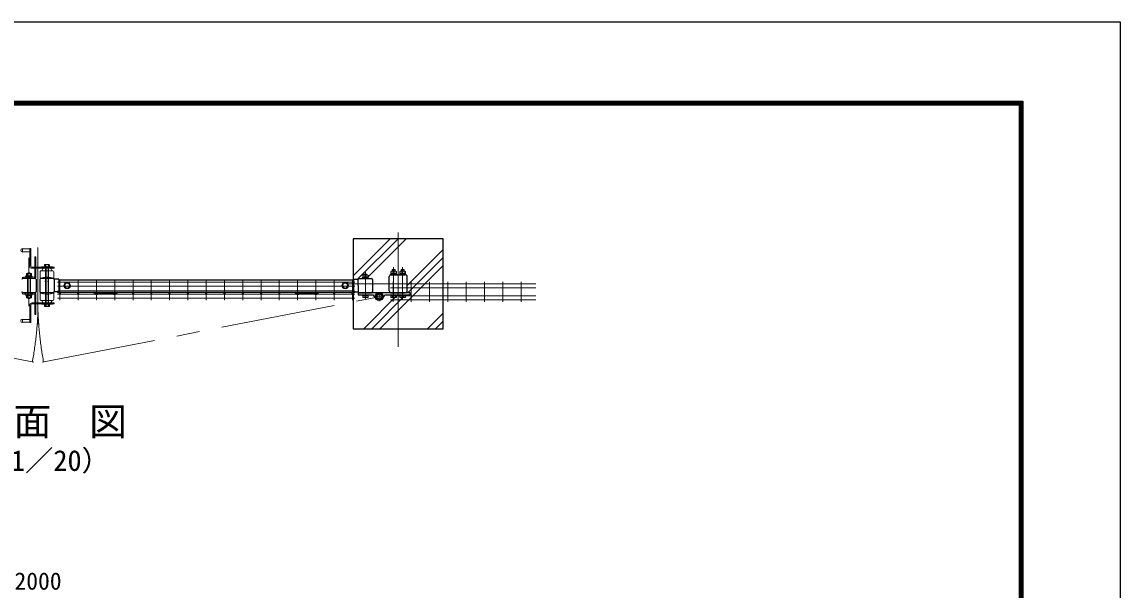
# Model space of a CAD drawing. Units: millimetres, scale not verified. Extents: x -4200 to 4200, y -2970 to 2970.
# Drawn here: x 1151 to 4200, y 1391 to 2970 of the extents above; entities that cross this region are included whole.
import ezdxf
from ezdxf.enums import TextEntityAlignment as Align

# ---------------------------------------------------------------- set-up
doc = ezdxf.new("R2010")
doc.units = ezdxf.units.MM
doc.header["$LTSCALE"] = 10
doc.linetypes.add('USER1', pattern=[50.8, 31.75, -6.35, 6.35, -6.35])
doc.linetypes.add('USER2', pattern=[0.375, 0.25, -0.125])
for name, color, linetype, lineweight in [('0-0_D-STR-TXT', 7, 'Continuous', 13), ('0-1_D-STR1', 1, 'Continuous', 25), ('0-2_D-STR4', 7, 'Continuous', 25), ('0-3_D-DCR-HCH', 7, 'Continuous', 13), ('0-5_D-STR-DIM', 7, 'Continuous', 13), ('0-8_D-STR3', 3, 'Continuous', 13), ('0-9_D-BMK', 2, 'USER1', 13), ('0-A_D-STR2', 7, 'Continuous', 13), ('0-C_LAYER06', 7, 'Continuous', 25), ('0-D_丁番', 3, 'Continuous', 25), ('0-F_D-TTL', 7, 'Continuous', 25)]:
    doc.layers.add(name, color=color, linetype=linetype, lineweight=lineweight)
doc.styles.add('ＭＳ ゴシック', font='')
doc.styles.get('ＭＳ ゴシック').set_extended_font_data('MS Gothic')

msp = doc.modelspace()

# ---------------------------------------------------------------- linework, layer by layer
at = {"layer": '0-1_D-STR1'}
for p, q in [((1187.53, 2257.36), (1153.93, 2257.36)), ((1237.53, 2257.36), (1203.93, 2257.36)), ((2087.93, 2257.36), (2121.53, 2257.36)), ((2170.73, 2222.46), (2170.73, 2262.26)), ((2175.83, 2267.36), (2215.63, 2267.36)), ((2220.73, 2222.46), (2220.73, 2262.26)), ((1190.73, 2254.16), (1190.73, 2220.56)), ((1200.73, 2254.16), (1200.73, 2220.56)), ((1253.73, 2254.81), (1240.67, 2254.81)), ((1240.73, 2254.16), (1240.73, 2220.56)), ((1253.73, 2254.81), (1253.73, 2219.91)), ((2071.73, 2252.86), (1253.73, 2252.86)), ((2071.73, 2254.78), (2071.73, 2219.88)), ((2071.73, 2254.78), (2084.8, 2254.78)), ((2084.73, 2237.36), (2084.73, 2254.16)), ((2084.73, 2237.36), (2084.73, 2220.56)), ((2124.73, 2254.16), (2124.73, 2220.56)), ((2195.73, 2242.12), (2195.98, 2242.36)), ((1187.53, 2217.36), (1153.93, 2217.36)), ((1237.53, 2217.36), (1203.93, 2217.36)), ((1253.73, 2219.91), (1240.67, 2219.91)), ((2071.73, 2221.85), (1253.73, 2221.86)), ((2071.73, 2219.88), (2084.81, 2219.88)), ((2087.93, 2217.36), (2121.53, 2217.36)), ((2175.83, 2217.36), (2215.63, 2217.36))]:
    msp.add_line(p, q, dxfattribs=at)
for centre, radius, start, end in [((1153.93, 2254.16), 3.2, 90, 180), ((1187.53, 2254.16), 3.2, 0, 90), ((1203.93, 2254.16), 3.2, 90, 180), ((1237.53, 2254.16), 3.2, 0, 90), ((2087.93, 2254.16), 3.2, 90, 180), ((2121.53, 2254.16), 3.2, 0, 90), ((2175.83, 2262.26), 5.1, 90.00031, 179.99985), ((2215.63, 2262.26), 5.1, 0, 90.00028), ((1153.93, 2220.56), 3.2, 180, 270), ((1187.53, 2220.56), 3.2, 270, 0), ((1203.93, 2220.56), 3.2, 180, 270), ((1237.53, 2220.56), 3.2, 270, 0), ((2087.93, 2220.56), 3.2, 180, 270), ((2121.53, 2220.56), 3.2, 270, 0), ((2175.83, 2222.46), 5.1, 179.99984, 269.99973), ((2215.63, 2222.46), 5.1, 269.9997, 0.00001)]:
    msp.add_arc(centre, radius, start, end, dxfattribs=at)
at = {"layer": '0-2_D-STR4'}
msp.add_lwpolyline([(2070.73, 2221.85), (2070.73, 2117.36), (2320.73, 2117.36), (2320.73, 2367.36), (2070.73, 2367.36), (2070.73, 2252.86)], dxfattribs=at)
at = {"layer": '0-3_D-DCR-HCH'}
for p, q in [((2070.73, 2264.52), (2173.57, 2367.36)), ((2083.09, 2254.78), (2195.66, 2367.36)), ((2107.76, 2257.36), (2217.76, 2367.36)), ((2220.73, 2237.75), (2320.73, 2337.75)), ((2144.54, 2117.36), (2320.73, 2293.55)), ((2222.44, 2217.36), (2320.73, 2315.65)), ((2100.34, 2117.36), (2194.34, 2211.36)), ((2122.44, 2117.36), (2216.44, 2211.36)), ((2277.12, 2117.36), (2320.73, 2160.97)), ((2299.22, 2117.36), (2320.73, 2138.87))]:
    msp.add_line(p, q, dxfattribs=at)
at = {"layer": '0-8_D-STR3'}
for p, q in [((1152.73, 2340.36), (1152.73, 2330.36)), ((1152.73, 2339.36), (1172.73, 2339.36)), ((1152.73, 2331.36), (1172.73, 2331.36)), ((1172.73, 2340.36), (1172.73, 2291.36)), ((1172.73, 2340.36), (1175.73, 2340.36)), ((1175.73, 2328.36), (1172.73, 2328.36)), ((1175.73, 2340.36), (1175.73, 2291.36)), ((1189.73, 2317.36), (1186.73, 2317.36)), ((1186.73, 2288.36), (1186.73, 2317.36)), ((1189.73, 2288.36), (1189.73, 2317.36)), ((1175.73, 2301.36), (1172.73, 2301.36)), ((1178.73, 2288.36), (1240.73, 2288.36)), ((1189.73, 2293.36), (1186.73, 2293.36)), ((1235.73, 2289.36), (1205.73, 2289.36)), ((1205.73, 2289.36), (1205.73, 2288.36)), ((1213.95, 2294.39), (1213.95, 2289.31)), ((1215.34, 2295.8), (1226.14, 2295.8)), ((1216.73, 2294.39), (1216.73, 2289.36)), ((1216.73, 2186.36), (1216.73, 2288.36)), ((1224.74, 2294.39), (1224.74, 2289.36)), ((1224.74, 2186.36), (1224.74, 2288.36)), ((1227.54, 2294.39), (1227.54, 2289.39)), ((1235.73, 2289.36), (1235.73, 2288.36)), ((1240.73, 2285.36), (1240.73, 2288.36)), ((1153.75, 2257.36), (1151.73, 2259.58)), ((1179.13, 2264.7), (1162.33, 2264.7)), ((1162.33, 2264.7), (1162.33, 2263.1)), ((1162.33, 2263.1), (1179.13, 2263.1)), ((1163.92, 2269.74), (1163.92, 2264.74)), ((1176.13, 2271.14), (1165.33, 2271.14)), ((1166.73, 2271.74), (1166.73, 2271.13)), ((1166.73, 2271.74), (1174.74, 2271.74)), ((1166.73, 2269.74), (1166.73, 2264.7)), ((1166.73, 2211.26), (1166.73, 2262.95)), ((1167.23, 2272.08), (1167.23, 2271.13)), ((1174.24, 2272.09), (1174.24, 2271.15)), ((1174.74, 2271.74), (1174.74, 2271.15)), ((1174.74, 2269.74), (1174.74, 2264.7)), ((1174.74, 2211.26), (1174.74, 2262.95)), ((1177.52, 2269.74), (1177.52, 2264.65)), ((1178.73, 2285.36), (1240.73, 2285.36)), ((1179.13, 2264.7), (1179.13, 2263.1)), ((1186.73, 2285.36), (1186.73, 2261.97)), ((1186.73, 2269.36), (1189.73, 2269.36)), ((1189.73, 2285.36), (1189.73, 2260.86)), ((1201.73, 2275.36), (1201.73, 2257.36)), ((1204.73, 2278.36), (1236.73, 2278.36)), ((1207.23, 2278.36), (1207.23, 2280.36)), ((1234.23, 2278.36), (1234.23, 2280.36)), ((1239.73, 2275.36), (1239.73, 2257.36)), ((2095.73, 2257.36), (2095.73, 2258.96)), ((2095.73, 2258.96), (2113.73, 2258.96)), ((2113.73, 2257.36), (2095.73, 2257.36)), ((2097.03, 2258.96), (2112.43, 2258.96)), ((2097.23, 2260.96), (2097.23, 2266.76)), ((2097.23, 2260.96), (2112.23, 2260.96)), ((2098.96, 2267.46), (2110.5, 2267.46)), ((2100.73, 2268.35), (2101.73, 2269.35)), ((2100.73, 2267.46), (2100.73, 2268.35)), ((2100.98, 2260.96), (2100.98, 2266.76)), ((2103.67, 2258.96), (2104.82, 2260.96)), ((2104.36, 2258.96), (2105.51, 2260.96)), ((2107.73, 2267.46), (2107.73, 2269.35)), ((2108.48, 2260.96), (2108.48, 2266.76)), ((2108.73, 2267.46), (2108.73, 2268.35)), ((2112.23, 2260.96), (2112.23, 2266.76)), ((2112.43, 2258.96), (2112.43, 2260.96)), ((2113.73, 2257.36), (2113.73, 2258.96)), ((2174.23, 2267.36), (2174.23, 2268.96)), ((2174.23, 2268.96), (2192.23, 2268.96)), ((2192.23, 2267.36), (2174.23, 2267.36)), ((2175.53, 2268.96), (2190.93, 2268.96)), ((2175.73, 2270.96), (2175.73, 2276.76)), ((2175.73, 2270.96), (2190.73, 2270.96)), ((2177.46, 2277.46), (2189, 2277.46)), ((2179.23, 2281.35), (2180.23, 2282.35)), ((2179.23, 2277.46), (2179.23, 2281.35)), ((2179.48, 2270.96), (2179.48, 2276.76)), ((2182.17, 2268.96), (2183.32, 2270.96)), ((2182.86, 2268.96), (2184.01, 2270.96)), ((2186.23, 2277.46), (2186.23, 2282.35)), ((2186.98, 2270.96), (2186.98, 2276.76)), ((2187.23, 2277.46), (2187.23, 2281.35)), ((2190.73, 2270.96), (2190.73, 2276.76)), ((2190.93, 2268.96), (2190.93, 2270.96)), ((2192.23, 2267.36), (2192.23, 2268.96)), ((2199.23, 2267.36), (2199.23, 2268.96)), ((2199.23, 2268.96), (2217.23, 2268.96)), ((2217.23, 2267.36), (2199.23, 2267.36)), ((2200.53, 2268.96), (2215.93, 2268.96)), ((2200.73, 2270.96), (2200.73, 2276.76)), ((2200.73, 2270.96), (2215.73, 2270.96)), ((2202.46, 2277.46), (2214, 2277.46)), ((2204.23, 2281.35), (2205.23, 2282.35)), ((2204.23, 2277.46), (2204.23, 2281.35)), ((2204.48, 2270.96), (2204.48, 2276.76)), ((2207.17, 2268.96), (2208.32, 2270.96)), ((2207.86, 2268.96), (2209.01, 2270.96)), ((2211.23, 2277.46), (2211.23, 2282.35)), ((2211.98, 2270.96), (2211.98, 2276.76)), ((2212.23, 2277.46), (2212.23, 2281.35)), ((2215.73, 2270.96), (2215.73, 2276.76)), ((2215.93, 2268.96), (2215.93, 2270.96)), ((2217.23, 2267.36), (2217.23, 2268.96)), ((1276.73, 2245.08), (1269.73, 2241.04)), ((1269.73, 2241.04), (1269.73, 2233.62)), ((1276.73, 2229.58), (1269.73, 2233.62)), ((1276.73, 2245.08), (1283.73, 2241.04)), ((1276.73, 2229.58), (1283.73, 2233.62)), ((1283.73, 2241.04), (1283.73, 2233.62)), ((2048.73, 2245.08), (2041.73, 2241.04)), ((2041.73, 2241.04), (2041.73, 2233.62)), ((2048.73, 2229.58), (2041.73, 2233.62)), ((2048.73, 2245.08), (2055.73, 2241.04)), ((2048.73, 2229.58), (2055.73, 2233.62)), ((2055.73, 2241.04), (2055.73, 2233.62)), ((1153.75, 2216.86), (1151.73, 2214.64)), ((1162.33, 2211.11), (1179.13, 2211.11)), ((1163.92, 2204.48), (1163.92, 2209.48)), ((1176.13, 2203.07), (1165.33, 2203.07)), ((1166.73, 2204.48), (1166.73, 2209.51)), ((1166.73, 2202.48), (1166.73, 2203.09)), ((1166.73, 2202.48), (1174.74, 2202.48)), ((1167.23, 2202.14), (1167.23, 2203.09)), ((1174.24, 2202.13), (1174.24, 2203.06)), ((1174.74, 2204.48), (1174.74, 2209.51)), ((1174.74, 2202.48), (1174.74, 2203.06)), ((1177.52, 2204.48), (1177.52, 2209.56)), ((1179.13, 2209.51), (1179.13, 2211.11)), ((1186.73, 2189.36), (1186.73, 2212.24)), ((1186.73, 2204.86), (1189.73, 2204.86)), ((1189.73, 2189.36), (1189.73, 2213.36)), ((1201.73, 2199.36), (1201.73, 2217.36)), ((1204.73, 2196.36), (1236.73, 2196.36)), ((1207.23, 2196.36), (1207.23, 2194.36)), ((1234.23, 2196.36), (1234.23, 2194.36)), ((1239.73, 2199.36), (1239.73, 2217.36)), ((1351.78, 2216.74), (1352.83, 2217.96)), ((1351.78, 2216.74), (1356.49, 2212.69)), ((1352.83, 2217.96), (1357.54, 2213.9)), ((1361.42, 2215.74), (1359.44, 2213.93)), ((1362.5, 2214.56), (1360.51, 2212.74)), ((1362.5, 2216.16), (1365, 2216.16)), ((1362.5, 2214.56), (1404.5, 2214.56)), ((1365, 2217.96), (1402, 2217.96)), ((1365, 2216.16), (1365, 2217.96)), ((1402, 2216.16), (1365, 2216.16)), ((1368.5, 2216.16), (1368.5, 2214.56)), ((1398.5, 2216.16), (1398.5, 2214.56)), ((1402, 2216.16), (1402, 2217.96)), ((1402, 2216.16), (1404.5, 2216.16)), ((1404.5, 2214.56), (1406.48, 2212.74)), ((1405.58, 2215.74), (1407.56, 2213.93)), ((1414.17, 2217.96), (1409.46, 2213.9)), ((1415.21, 2216.74), (1410.5, 2212.69)), ((1415.21, 2216.74), (1414.17, 2217.96)), ((1910.25, 2216.74), (1911.3, 2217.96)), ((1910.25, 2216.74), (1914.96, 2212.69)), ((1911.3, 2217.96), (1916.01, 2213.9)), ((1919.89, 2215.74), (1917.91, 2213.93)), ((1920.97, 2214.56), (1918.98, 2212.75)), ((1920.97, 2216.16), (1923.47, 2216.16)), ((1920.97, 2214.56), (1962.97, 2214.56)), ((1923.47, 2217.96), (1960.47, 2217.96)), ((1923.47, 2216.16), (1923.47, 2217.96)), ((1960.47, 2216.16), (1923.47, 2216.16)), ((1926.97, 2216.16), (1926.97, 2214.56)), ((1956.97, 2216.16), (1956.97, 2214.56)), ((1960.47, 2216.16), (1960.47, 2217.96)), ((1960.47, 2216.16), (1962.97, 2216.16)), ((1962.97, 2214.56), (1964.95, 2212.75)), ((1964.05, 2215.74), (1966.03, 2213.93)), ((1972.64, 2217.96), (1967.93, 2213.9)), ((1973.68, 2216.74), (1968.97, 2212.69)), ((1973.68, 2216.74), (1972.64, 2217.96)), ((2095.73, 2211.36), (2113.73, 2211.36)), ((2095.73, 2209.36), (2095.73, 2211.36)), ((2095.73, 2209.36), (2113.73, 2209.36)), ((2097.23, 2204.94), (2097.23, 2209.36)), ((2097.23, 2209.36), (2112.23, 2209.36)), ((2099.1, 2203.86), (2110.36, 2203.86)), ((2100.98, 2204.94), (2100.98, 2209.36)), ((2108.49, 2204.94), (2108.49, 2209.36)), ((2112.23, 2204.94), (2112.23, 2209.36)), ((2113.73, 2209.36), (2113.73, 2211.36)), ((2174.23, 2211.36), (2192.23, 2211.36)), ((2174.23, 2209.36), (2174.23, 2211.36)), ((2174.23, 2209.36), (2192.23, 2209.36)), ((2175.73, 2204.94), (2175.73, 2209.36)), ((2175.73, 2209.36), (2190.73, 2209.36)), ((2177.6, 2203.86), (2188.86, 2203.86)), ((2179.48, 2204.94), (2179.48, 2209.36)), ((2186.99, 2204.94), (2186.99, 2209.36)), ((2190.73, 2204.94), (2190.73, 2209.36)), ((2192.23, 2209.36), (2192.23, 2211.36)), ((2199.23, 2211.36), (2217.23, 2211.36)), ((2199.23, 2209.36), (2199.23, 2211.36)), ((2199.23, 2209.36), (2217.23, 2209.36)), ((2200.73, 2204.94), (2200.73, 2209.36)), ((2200.73, 2209.36), (2215.73, 2209.36)), ((2202.6, 2203.86), (2213.86, 2203.86)), ((2204.48, 2204.94), (2204.48, 2209.36)), ((2211.99, 2204.94), (2211.99, 2209.36)), ((2215.73, 2204.94), (2215.73, 2209.36)), ((2217.23, 2209.36), (2217.23, 2211.36)), ((1172.73, 2134.86), (1172.73, 2183.86)), ((1175.73, 2173.36), (1172.73, 2173.36)), ((1175.73, 2134.36), (1175.73, 2183.36)), ((1178.73, 2189.36), (1240.73, 2189.36)), ((1178.73, 2186.36), (1240.73, 2186.36)), ((1186.73, 2186.36), (1186.73, 2156.86)), ((1189.73, 2180.86), (1186.73, 2180.86)), ((1189.73, 2186.36), (1189.73, 2156.86)), ((1205.73, 2185.36), (1205.73, 2186.36)), ((1235.73, 2185.36), (1205.73, 2185.36)), ((1213.95, 2180.32), (1213.95, 2185.4)), ((1215.34, 2178.91), (1226.14, 2178.91)), ((1216.73, 2180.32), (1216.73, 2185.36)), ((1224.74, 2180.32), (1224.74, 2185.36)), ((1227.54, 2180.32), (1227.54, 2185.32)), ((1235.73, 2185.36), (1235.73, 2186.36)), ((1240.73, 2189.36), (1240.73, 2186.36)), ((1152.73, 2134.36), (1152.73, 2144.36)), ((1152.73, 2143.36), (1172.73, 2143.36)), ((1152.73, 2135.36), (1172.73, 2135.36)), ((1175.73, 2146.36), (1172.73, 2146.36)), ((1172.73, 2134.36), (1175.73, 2134.36)), ((1189.73, 2156.86), (1186.73, 2156.86))]:
    msp.add_line(p, q, dxfattribs=at)
for points in [[(2097.03, 2258.96), (2097.03, 2260.96), (2112.43, 2260.96)], [(2100.73, 2268.35), (2108.73, 2268.35), (2107.73, 2269.35)], [(2101.73, 2267.46), (2101.73, 2269.35), (2107.73, 2269.35)], [(2175.53, 2268.96), (2175.53, 2270.96), (2190.93, 2270.96)], [(2179.23, 2281.35), (2187.23, 2281.35), (2186.23, 2282.35)], [(2180.23, 2277.46), (2180.23, 2282.35), (2186.23, 2282.35)], [(2200.53, 2268.96), (2200.53, 2270.96), (2215.93, 2270.96)], [(2204.23, 2281.35), (2212.23, 2281.35), (2211.23, 2282.35)], [(2205.23, 2277.46), (2205.23, 2282.35), (2211.23, 2282.35)], [(1179.13, 2209.51), (1162.33, 2209.51), (1162.33, 2211.11)]]:
    msp.add_lwpolyline(points, dxfattribs=at)
for centre, radius in [((1276.73, 2237.33), 9), ((1276.73, 2237.33), 6.71), ((2048.73, 2237.33), 9), ((2048.73, 2237.33), 6.71)]:
    msp.add_circle(centre, radius, dxfattribs=at)
for centre, radius, start, end in [((1152.73, 2335.36), 5, 90.00001, 270), ((1178.73, 2291.36), 6, 180.00001, 269.99995), ((1178.73, 2291.36), 3, 180.00001, 270), ((1215.34, 2294.41), 1.39, 359.29981, 180.701), ((1220.73, 2289.39), 6.41, 51.35043, 128.64746), ((1226.14, 2294.39), 1.4, 0.08393, 179.91606), ((1170.73, 2210.1), 53, 73.87238, 111.00754), ((1170.73, 2210.33), 50, 72.42905, 109.85261), ((1165.33, 2269.74), 1.4, 0.08393, 179.91608), ((1170.74, 2266.73), 6.41, 51.35253, 128.64959), ((1170.74, 2264.73), 6.41, 51.35253, 128.64959), ((1176.13, 2269.75), 1.39, 359.29901, 180.70018), ((1185.73, 2261.97), 1, 253.8728, 0.00001), ((1186.73, 2260.86), 3, 252.42887, 0.00001), ((1204.73, 2275.36), 3, 90, 180.00001), ((1220.73, 2210.24), 50.8, 68.0365, 111.96349), ((1212.23, 2280.36), 5, 90.00001, 179.99999), ((1229.23, 2280.36), 5, 0, 90), ((1236.73, 2275.36), 3, 0, 90), ((2099.11, 2264.61), 2.85, 48.83491, 131.16509), ((2104.73, 2257.06), 10.39, 68.85295, 111.14705), ((2110.36, 2264.61), 2.85, 48.86505, 131.13495), ((2177.61, 2274.61), 2.85, 48.83491, 131.16509), ((2183.23, 2267.06), 10.39, 68.85295, 111.14705), ((2188.86, 2274.61), 2.85, 48.86505, 131.13495), ((2202.61, 2274.61), 2.85, 48.83491, 131.16509), ((2208.23, 2267.06), 10.39, 68.85295, 111.14705), ((2213.86, 2274.61), 2.85, 48.86505, 131.13495), ((1170.73, 2264.11), 53, 248.99246, 286.12762), ((1170.73, 2263.89), 50, 250.14739, 287.57095), ((1165.33, 2204.48), 1.4, 180.08392, 359.91607), ((1170.74, 2209.48), 6.41, 231.35041, 308.64747), ((1170.74, 2207.48), 6.41, 231.35041, 308.64747), ((1176.13, 2204.46), 1.39, 179.29982, 0.70099), ((1185.73, 2212.24), 1, 359.99999, 106.1272), ((1186.73, 2213.36), 3, 359.99999, 107.57113), ((1220.73, 2264.47), 50.8, 248.03651, 291.9635), ((1204.73, 2199.36), 3, 179.99999, 270), ((1236.73, 2199.36), 3, 270, 0), ((1358.47, 2214.98), 3.03, 229.26286, 312.38442), ((1358.47, 2214.98), 1.43, 229.26286, 312.38442), ((1362.5, 2214.56), 1.6, 90, 132.38442), ((1404.5, 2214.56), 1.6, 47.61558, 90), ((1408.53, 2214.98), 3.03, 227.61558, 310.73714), ((1408.53, 2214.98), 1.43, 227.61558, 310.73714), ((1916.94, 2214.98), 3.03, 229.26286, 312.38442), ((1916.94, 2214.98), 1.43, 229.26286, 312.38442), ((1920.97, 2214.56), 1.6, 90, 132.38442), ((1962.97, 2214.56), 1.6, 47.61558, 90), ((1967, 2214.98), 3.03, 227.61558, 310.73714), ((1967, 2214.98), 1.43, 227.61558, 310.73714), ((2099.1, 2206.02), 2.16, 210, 330), ((2104.73, 2210.93), 7.08, 237.93138, 302.06862), ((2110.36, 2206.02), 2.16, 210, 330), ((2177.6, 2206.02), 2.16, 210, 330), ((2183.23, 2210.94), 7.08, 237.93138, 302.06862), ((2188.86, 2206.02), 2.16, 210, 330), ((2202.6, 2206.02), 2.16, 210, 330), ((2208.23, 2210.94), 7.08, 237.93138, 302.06862), ((2213.86, 2206.02), 2.16, 210, 330), ((1178.73, 2183.36), 6, 90, 179.99999), ((1178.73, 2183.36), 3, 90, 179.99999), ((1212.23, 2194.36), 5, 180.00001, 269.99999), ((1215.34, 2180.3), 1.39, 179.299, 0.70019), ((1220.73, 2185.33), 6.41, 231.35254, 308.64957), ((1226.14, 2180.32), 1.4, 180.08394, 359.91607), ((1229.23, 2194.36), 5, 270, 0), ((1152.73, 2139.36), 5, 90, 269.99999)]:
    msp.add_arc(centre, radius, start, end, dxfattribs=at)
at = {"layer": '0-9_D-BMK'}
for p, q in [((2195.73, 2067.36), (2195.73, 2417.36)), ((1195.73, 2343.4), (1195.73, 2129.71)), ((1170.73, 2314.94), (1170.73, 2179.78)), ((1220.73, 2178.57), (1220.73, 2291.81)), ((2183.23, 2197.86), (2183.23, 2288.35)), ((2208.23, 2197.86), (2208.23, 2288.35)), ((2104.73, 2274.35), (2104.73, 2198.86)), ((2370.73, 2242.36), (2020.73, 2242.36)), ((1183.98, 2024.45), (248.53, 2206.56)), ((1207.75, 2024.32), (2142.93, 2206.56)), ((2130.13, 2206.56), (2155.73, 2206.56)), ((2142.93, 2193.76), (2142.93, 2219.36))]:
    msp.add_line(p, q, dxfattribs=at)
for centre, start, end in [((230.83, 2201.86), 349.45417, 357.82664), ((2160.64, 2201.86), 182.17317, 190.54584)]:
    msp.add_arc(centre, 965.56, start, end, dxfattribs=at)
at = {"layer": '0-A_D-STR2'}
for p, q in [((1249.6, 2247.16), (2075.86, 2247.16)), ((1249.6, 2235.86), (2075.86, 2235.86)), ((1256.57, 2252.56), (1256.57, 2196.56)), ((1307.34, 2252.56), (1307.34, 2196.56)), ((1358.11, 2252.56), (1358.11, 2196.56)), ((1408.88, 2252.56), (1408.88, 2196.56)), ((1459.65, 2252.56), (1459.65, 2196.56)), ((1510.42, 2252.56), (1510.42, 2196.56)), ((1561.19, 2252.56), (1561.19, 2196.56)), ((1611.96, 2252.56), (1611.96, 2196.56)), ((1662.73, 2252.56), (1662.73, 2196.56)), ((1713.5, 2252.56), (1713.5, 2196.56)), ((1764.27, 2252.56), (1764.27, 2196.56)), ((1815.04, 2252.56), (1815.04, 2196.56)), ((1865.81, 2252.56), (1865.81, 2196.56)), ((1916.58, 2252.56), (1916.58, 2196.56)), ((1967.35, 2252.56), (1967.35, 2196.56)), ((2018.12, 2252.56), (2018.12, 2196.56)), ((2068.89, 2252.56), (2068.89, 2196.56)), ((2174.53, 2242.66), (2578.11, 2242.66)), ((2174.53, 2231.36), (2578.11, 2231.36)), ((2181.51, 2248.06), (2181.51, 2192.06)), ((2232.28, 2248.06), (2232.28, 2192.06)), ((2283.05, 2248.06), (2283.05, 2192.06)), ((2333.81, 2248.06), (2333.81, 2192.06)), ((2384.58, 2248.06), (2384.58, 2192.06)), ((2435.35, 2248.06), (2435.35, 2192.06)), ((2486.12, 2248.06), (2486.12, 2192.06)), ((2536.89, 2248.06), (2536.89, 2192.06)), ((1249.57, 2221.86), (2075.89, 2221.86)), ((1249.57, 2218.26), (1249.57, 2221.86)), ((1249.57, 2218.26), (2075.89, 2218.26)), ((1249.6, 2213.26), (2075.86, 2213.26)), ((1249.6, 2201.96), (2075.86, 2201.96)), ((2075.89, 2218.26), (2075.89, 2221.86)), ((2174.53, 2208.76), (2578.11, 2208.76)), ((2174.53, 2197.46), (2578.11, 2197.46))]:
    msp.add_line(p, q, dxfattribs=at)
for centre, radius in [((1256.57, 2216.46), 1.8), ((1307.34, 2216.46), 1.8), ((1358.11, 2216.46), 1.8), ((1408.88, 2216.46), 1.8), ((1459.65, 2216.46), 1.8), ((1510.42, 2216.46), 1.8), ((1561.19, 2216.46), 1.8), ((1611.96, 2216.46), 1.8), ((1662.73, 2216.46), 1.8), ((1713.5, 2216.46), 1.8), ((1764.27, 2216.46), 1.8), ((1815.04, 2216.46), 1.8), ((1865.81, 2216.46), 1.8), ((1916.58, 2216.46), 1.8), ((1967.35, 2216.46), 1.8), ((2018.12, 2216.46), 1.8), ((2068.89, 2216.46), 1.8), ((2142.93, 2206.56), 10), ((2142.93, 2206.56), 9)]:
    msp.add_circle(centre, radius, dxfattribs=at)
at = {"layer": '0-A_D-STR2', "linetype": 'USER2'}
msp.add_circle((2142.93, 2206.56), 6, dxfattribs=at)
at = {"layer": '0-C_LAYER06'}
for p, q in [((1166.73, 2257.36), (1166.73, 2260.17)), ((1174.74, 2257.36), (1174.74, 2260.17)), ((1216.73, 2247.36), (1216.73, 2250.32)), ((1224.74, 2247.36), (1224.74, 2250.32)), ((1166.73, 2216.86), (1166.73, 2214.05)), ((1174.74, 2216.86), (1174.74, 2214.05))]:
    msp.add_line(p, q, dxfattribs=at)
at = {"layer": '0-D_丁番'}
for p, q in [((2084.73, 2211.36), (2127.26, 2211.36)), ((2229.13, 2217.36), (2142.93, 2217.36)), ((2158.61, 2211.36), (2229.13, 2211.36)), ((2229.13, 2211.36), (2229.13, 2217.36))]:
    msp.add_line(p, q, dxfattribs=at)
msp.add_lwpolyline([(2142.93, 2217.36), (2084.73, 2217.36), (2084.73, 2211.36)], dxfattribs=at)
msp.add_circle((2142.93, 2206.56), 10.8, dxfattribs=at)
msp.add_circle((2142.93, 2206.56), 10.8, dxfattribs=at)
for centre, start, end in [((2133.26, 2211.36), 180, 259.73982), ((2152.61, 2211.36), 280.26018, 0)]:
    msp.add_arc(centre, 6, start, end, dxfattribs=at)
at = {"layer": '0-F_D-TTL', "color": 2}
msp.add_lwpolyline([(-4200, 2970), (4200, 2970), (4200, -2970), (-4200, -2970)], close=True, dxfattribs=at)
at = {"layer": '0-F_D-TTL'}
for points in [[(-3930, 2750), (3930, 2750), (3930, -2750), (-3930, -2750)], [(-3927.5, 2747.5), (3927.5, 2747.5), (3927.5, -2747.5), (-3927.5, -2747.5)], [(-3925, 2745), (3925, 2745), (3925, -2745), (-3925, -2745)], [(-3922.5, 2742.5), (3922.5, 2742.5), (3922.5, -2742.5), (-3922.5, -2742.5)], [(-3920, 2740), (3920, 2740), (3920, -2740), (-3920, -2740)]]:
    msp.add_lwpolyline(points, close=True, dxfattribs=at)

# ---------------------------------------------------------------- texts
at = {"layer": '0-0_D-STR-TXT', "style": 'ＭＳ ゴシック'}
for s, height, p in [('平\u3000面\u3000図', 76.98, (917.84, 1798.27)), ('（S=1／20）', 57.7, (963.32, 1705.08))]:
    msp.add_text(s, height=height, dxfattribs=at).set_placement(p, align=Align.BOTTOM_LEFT)
at = {"layer": '0-5_D-STR-DIM', "style": 'ＭＳ ゴシック'}
msp.add_text('2000', height=48.09, dxfattribs=at).set_placement((1130.48, 1377.81), align=Align.BOTTOM_LEFT)

doc.saveas('drawing.dxf')
